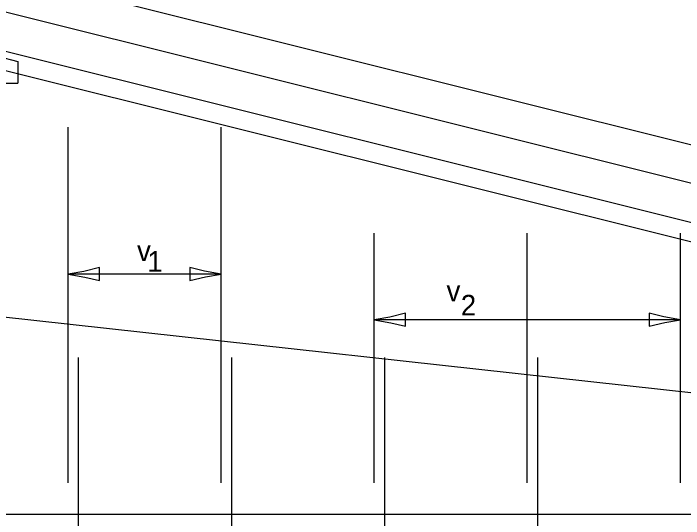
# Model space of a CAD drawing. Extents: x 2133490 to 2172050, y 2138301 to 2145980.
# Drawn here: x 2140823.8 to 2141018.8, y 2142257.1 to 2142404.2 of the extents above; entities that cross this region are included whole.
import ezdxf

# ---------------------------------------------------------------- set-up
doc = ezdxf.new("R2010")
doc.units = 0
for name, color, linetype in [('HS_Dimensions_and_Text', 7, 'Continuous'), ('ROW_Pr_Notes', 7, 'Continuous'), ('Topo_Ex_Bridge_Structures', 7, 'Continuous')]:
    doc.layers.add(name, color=color, linetype=linetype)

msp = doc.modelspace()

# ---------------------------------------------------------------- linework, layer by layer
at = {"layer": 'HS_Dimensions_and_Text'}
msp.add_line((2140830.9, 2142413.52), (2141207.79, 2142319.3), dxfattribs=at)
at = {"layer": 'ROW_Pr_Notes'}
for p, q in [((2140787.94, 2142413.09), (2141406.68, 2142258.41)), ((2140785.24, 2142402.29), (2141403.98, 2142247.61)), ((2140783.27, 2142400.7), (2140825.08, 2142390.25)), ((2141402.63, 2142242.21), (2140783.89, 2142396.89)), ((2140825.08, 2142390.25), (2140825.08, 2142383.9)), ((2140599.86, 2142383.9), (2140825.08, 2142383.9)), ((2140839.71, 2142267.52), (2140839.71, 2142371.06)), ((2140884.24, 2142267.52), (2140884.24, 2142371.06)), ((2140928.76, 2142267.52), (2140928.76, 2142340.23)), ((2140973.29, 2142267.52), (2140973.29, 2142340.23)), ((2141017.82, 2142267.52), (2141017.82, 2142340.23)), ((2140884.24, 2142328.33), (2140839.71, 2142328.33)), ((2141254.37, 2142268.08), (2140799.13, 2142318.16)), ((2141017.82, 2142315.03), (2140928.76, 2142315.03)), ((2140842.74, 2142236.03), (2140842.74, 2142304.06)), ((2140887.27, 2142236.03), (2140887.27, 2142304.06)), ((2140931.8, 2142236.03), (2140931.8, 2142304.06)), ((2140976.33, 2142236.03), (2140976.33, 2142304.06)), ((2140599.86, 2142258.41), (2141360.78, 2142258.41))]:
    msp.add_line(p, q, dxfattribs=at)
at = {"layer": 'Topo_Ex_Bridge_Structures'}
for points in [[(2140848.81, 2142326.43), (2140848.81, 2142328.33), (2140848.81, 2142330.24), (2140844.26, 2142329.12), (2140839.71, 2142328.33), (2140844.56, 2142327.45)], [(2140875.14, 2142330.24), (2140875.13, 2142328.33), (2140875.13, 2142326.43), (2140879.69, 2142327.55), (2140884.24, 2142328.33), (2140879.38, 2142329.22)], [(2140937.86, 2142313.13), (2140937.87, 2142315.03), (2140937.87, 2142316.94), (2140933.31, 2142315.82), (2140928.76, 2142315.03), (2140933.62, 2142314.15)], [(2141008.72, 2142316.94), (2141008.72, 2142315.03), (2141008.72, 2142313.13), (2141013.27, 2142314.24), (2141017.82, 2142315.03), (2141012.97, 2142315.92)]]:
    msp.add_lwpolyline(points, close=True, dxfattribs=at)

# ---------------------------------------------------------------- texts
at = {"layer": 'HS_Dimensions_and_Text'}
for s, p in [('v', (2140859.74, 2142332.11)), ('1', (2140862.7, 2142329)), ('v', (2140949.8, 2142320.41)), ('2', (2140953.94, 2142316.27))]:
    msp.add_text(s, height=6, dxfattribs=at).set_placement(p)

doc.saveas('drawing.dxf')
